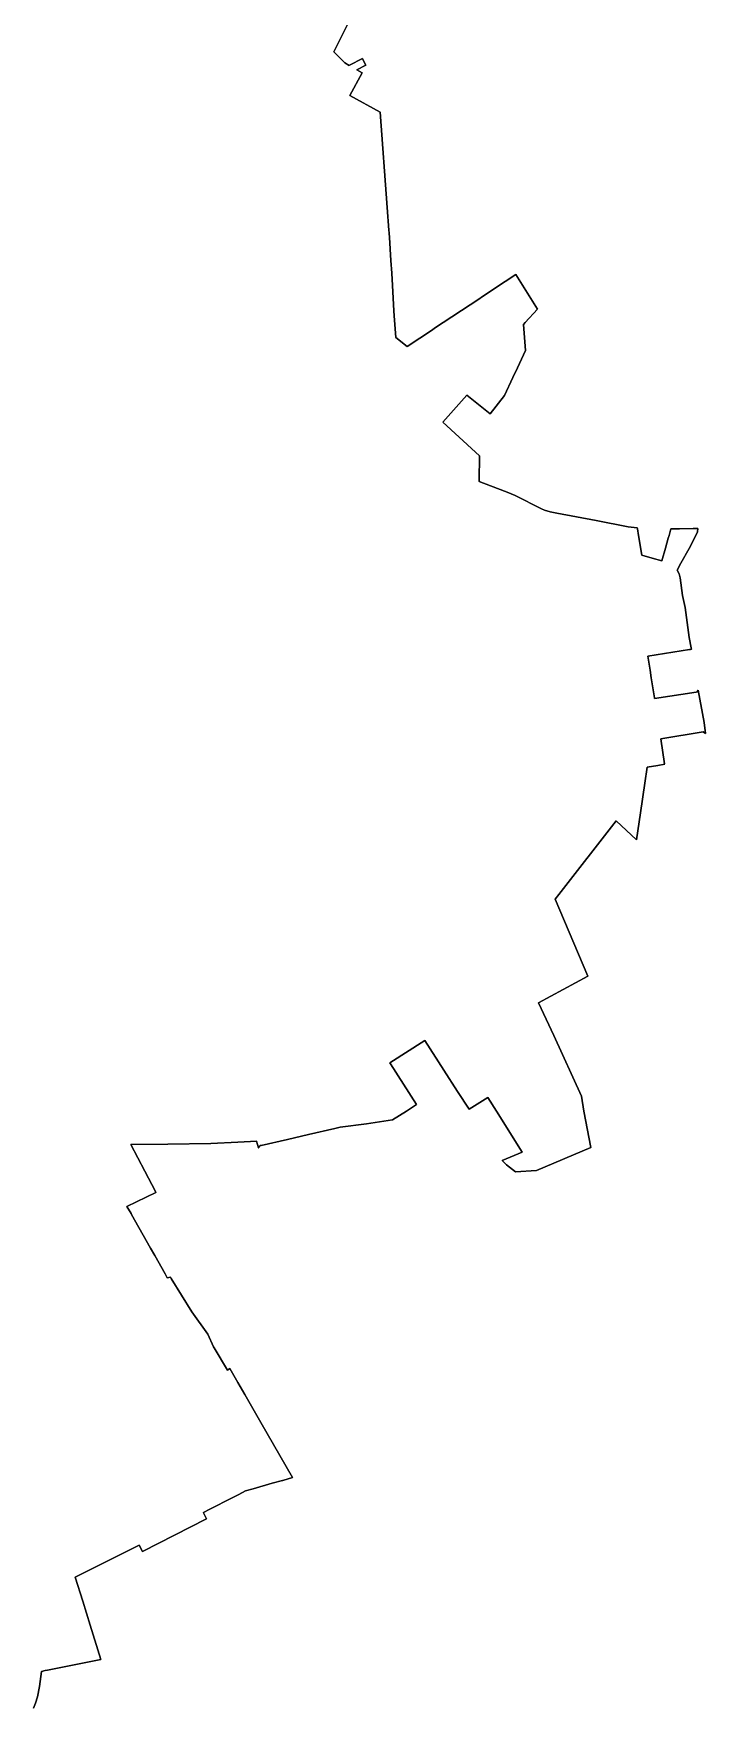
# Model space of a CAD drawing. Header units: inches. Extents: x 1341578 to 1502124, y 557203 to 748561.
# Drawn here: x 1388998 to 1393666, y 636633 to 648240 of the extents above; entities that cross this region are included whole.
import ezdxf

# ---------------------------------------------------------------- set-up
doc = ezdxf.new("R2010")
doc.units = ezdxf.units.IN
doc.header["$MEASUREMENT"] = 0
doc.layers.add('Zipcode', color=7, linetype='Continuous')

msp = doc.modelspace()

# ---------------------------------------------------------------- linework, layer by layer
at = {"layer": 'Zipcode'}
for points in [[(1388998, 636601), (1389013, 636636), (1389026, 636681), (1389041, 636751), (1389055, 636856), (1389080, 636862), (1389096, 636865), (1389466, 636940), (1389391, 637179), (1389340, 637344), (1389288, 637511), (1389733, 637733), (1389756, 637689), (1390201, 637917), (1390180, 637958), (1390178, 637961), (1390224, 637985), (1390378, 638064), (1390424, 638087), (1390470, 638111), (1390524, 638126), (1390656, 638164), (1390728, 638184), (1390729, 638184), (1390797, 638205), (1390578, 638587), (1390466, 638782), (1390418, 638865), (1390362, 638963), (1390346, 638951), (1390253, 639105), (1390249, 639113), (1390209, 639200), (1390099, 639355), (1389955, 639588), (1389949, 639597), (1389927, 639593), (1389912, 639619), (1389840, 639748), (1389811, 639798), (1389679, 640032), (1389676, 640038), (1389646, 640088), (1389849, 640186), (1389846, 640192), (1389772, 640333), (1389675, 640518), (1389931, 640521), (1390230, 640525), (1390418, 640535), (1390505, 640539), (1390547, 640541), (1390562, 640495), (1390563, 640496), (1390563, 640497), (1390563, 640498), (1390563, 640499), (1390564, 640500), (1390564, 640502), (1390565, 640503), (1390565, 640504), (1390566, 640505), (1390566, 640505), (1390566, 640505), (1390567, 640506), (1390568, 640507), (1390568, 640508), (1390569, 640508), (1390570, 640509), (1390570, 640509), (1390570, 640509), (1390571, 640510), (1390572, 640510), (1390573, 640511), (1390573, 640511), (1390574, 640511), (1390576, 640512), (1390577, 640512), (1390578, 640512), (1390578, 640512), (1390579, 640512), (1390762, 640554), (1390909, 640588), (1391092, 640630), (1391120, 640636), (1391128, 640638), (1391311, 640663), (1391492, 640689), (1391589, 640751), (1391659, 640796), (1391477, 641078), (1391473, 641085), (1391715, 641242), (1391849, 641035), (1391944, 640888), (1392024, 640765), (1392153, 640845), (1392213, 640751), (1392393, 640466), (1392253, 640407), (1392284, 640377), (1392346, 640329), (1392491, 640339), (1392869, 640497), (1392821, 640751), (1392804, 640855), (1392611, 641275), (1392506, 641504), (1392847, 641689), (1392621, 642223), (1392647, 642256), (1393044, 642768), (1393187, 642636), (1393214, 642824), (1393244, 643029), (1393259, 643140), (1393334, 643153), (1393382, 643161), (1393381, 643164), (1393354, 643337), (1393650, 643387), (1393666, 643374), (1393655, 643452), (1393615, 643675), (1393608, 643664), (1393600, 643663), (1393311, 643618), (1393311, 643622), (1393289, 643761), (1393280, 643815), (1393265, 643913), (1393555, 643958), (1393561, 643959), (1393567, 643961), (1393565, 643969), (1393552, 644043), (1393524, 644251), (1393506, 644334), (1393489, 644457), (1393482, 644484), (1393469, 644511), (1393495, 644558), (1393551, 644661), (1393597, 644751), (1393609, 644777), (1393613, 644800), (1393580, 644799), (1393485, 644798), (1393457, 644796), (1393425, 644796), (1393423, 644789), (1393412, 644751), (1393407, 644732), (1393387, 644663), (1393362, 644574), (1393296, 644594), (1393223, 644615), (1393201, 644751), (1393192, 644796), (1393190, 644804), (1393129, 644811), (1392907, 644856), (1392632, 644905), (1392586, 644916), (1392547, 644928), (1392527, 644937), (1392344, 645028), (1392289, 645051), (1392123, 645114), (1392093, 645127), (1392093, 645133), (1392095, 645305), (1392068, 645330), (1391842, 645539), (1392007, 645726), (1392171, 645597), (1392269, 645723), (1392328, 645848), (1392360, 645917), (1392416, 646037), (1392402, 646218), (1392414, 646231), (1392498, 646323), (1392349, 646565), (1392273, 646515), (1392117, 646412), (1392090, 646394), (1391783, 646191), (1391769, 646181), (1391594, 646065), (1391514, 646127), (1391504, 646278), (1391502, 646312), (1391494, 646444), (1391491, 646488), (1391486, 646573), (1391480, 646662), (1391470, 646821), (1391468, 646852), (1391468, 646854), (1391467, 646872), (1391455, 647030), (1391405, 647693), (1391195, 647809), (1391282, 647967), (1391245, 647988), (1391307, 648019), (1391283, 648064), (1391283, 648065), (1391194, 648020), (1391191, 648018), (1391160, 648035), (1391085, 648111), (1391099, 648140), (1391182, 648307)], [(1391182, 648307), (1391099, 648140), (1391085, 648111), (1391160, 648035), (1391191, 648018), (1391194, 648020), (1391283, 648065), (1391283, 648064), (1391307, 648019), (1391245, 647988), (1391282, 647967), (1391195, 647809), (1391405, 647693), (1391455, 647030), (1391467, 646872), (1391468, 646854), (1391468, 646852), (1391470, 646821), (1391480, 646662), (1391486, 646573), (1391491, 646488), (1391494, 646444), (1391502, 646312), (1391504, 646278), (1391514, 646127), (1391594, 646065), (1391769, 646181), (1391783, 646191), (1392090, 646394), (1392117, 646412), (1392273, 646515), (1392349, 646565), (1392498, 646323), (1392414, 646231), (1392402, 646218), (1392416, 646037), (1392360, 645917), (1392328, 645848), (1392269, 645723), (1392171, 645597), (1392007, 645726), (1391842, 645539), (1392068, 645330), (1392095, 645305), (1392093, 645133), (1392093, 645127), (1392123, 645114), (1392289, 645051), (1392344, 645028), (1392527, 644937), (1392547, 644928), (1392586, 644916), (1392632, 644905), (1392907, 644856), (1393129, 644811), (1393190, 644804), (1393192, 644796), (1393201, 644751), (1393223, 644615), (1393296, 644594), (1393362, 644574), (1393387, 644663), (1393407, 644732), (1393412, 644751), (1393423, 644789), (1393425, 644796), (1393457, 644796), (1393485, 644798), (1393580, 644799), (1393613, 644800), (1393609, 644777), (1393597, 644751), (1393551, 644661), (1393495, 644558), (1393469, 644511), (1393482, 644484), (1393489, 644457), (1393506, 644334), (1393524, 644251), (1393552, 644043), (1393565, 643969), (1393567, 643961), (1393561, 643959), (1393555, 643958), (1393265, 643913), (1393280, 643815), (1393289, 643761), (1393311, 643622), (1393311, 643618), (1393600, 643663), (1393608, 643664), (1393615, 643675), (1393655, 643452), (1393666, 643374), (1393650, 643387), (1393354, 643337), (1393381, 643164), (1393382, 643161), (1393334, 643153), (1393259, 643140), (1393244, 643029), (1393214, 642824), (1393187, 642636), (1393044, 642768), (1392647, 642256), (1392621, 642223), (1392847, 641689), (1392506, 641504), (1392611, 641275), (1392804, 640855), (1392821, 640751), (1392869, 640497), (1392491, 640339), (1392346, 640329), (1392284, 640377), (1392253, 640407), (1392393, 640466), (1392213, 640751), (1392153, 640845), (1392024, 640765), (1391944, 640888), (1391849, 641035), (1391715, 641242), (1391473, 641085), (1391477, 641078), (1391659, 640796), (1391589, 640751), (1391492, 640689), (1391311, 640663), (1391128, 640638), (1391120, 640636), (1391092, 640630), (1390909, 640588), (1390762, 640554), (1390579, 640512), (1390578, 640512), (1390578, 640512), (1390577, 640512), (1390576, 640512), (1390574, 640511), (1390573, 640511), (1390573, 640511), (1390572, 640510), (1390571, 640510), (1390570, 640509), (1390570, 640509), (1390570, 640509), (1390569, 640508), (1390568, 640508), (1390568, 640507), (1390567, 640506), (1390566, 640505), (1390566, 640505), (1390566, 640505), (1390565, 640504), (1390565, 640503), (1390564, 640502), (1390564, 640500), (1390563, 640499), (1390563, 640498), (1390563, 640497), (1390563, 640496), (1390562, 640495), (1390547, 640541), (1390505, 640539), (1390418, 640535), (1390230, 640525), (1389931, 640521), (1389675, 640518), (1389772, 640333), (1389846, 640192), (1389849, 640186), (1389646, 640088), (1389676, 640038), (1389679, 640032), (1389811, 639798), (1389840, 639748), (1389912, 639619), (1389927, 639593), (1389949, 639597), (1389955, 639588), (1390099, 639355), (1390209, 639200), (1390249, 639113), (1390253, 639105), (1390346, 638951), (1390362, 638963), (1390418, 638865), (1390466, 638782), (1390578, 638587), (1390797, 638205), (1390729, 638184), (1390728, 638184), (1390656, 638164), (1390524, 638126), (1390470, 638111), (1390424, 638087), (1390378, 638064), (1390224, 637985), (1390178, 637961), (1390180, 637958), (1390201, 637917), (1389756, 637689), (1389733, 637733), (1389288, 637511), (1389340, 637344), (1389391, 637179), (1389466, 636940), (1389096, 636865), (1389080, 636862), (1389055, 636856), (1389041, 636751), (1389026, 636681), (1389013, 636636), (1388998, 636601)]]:
    msp.add_lwpolyline(points, dxfattribs=at)

doc.saveas('drawing.dxf')
